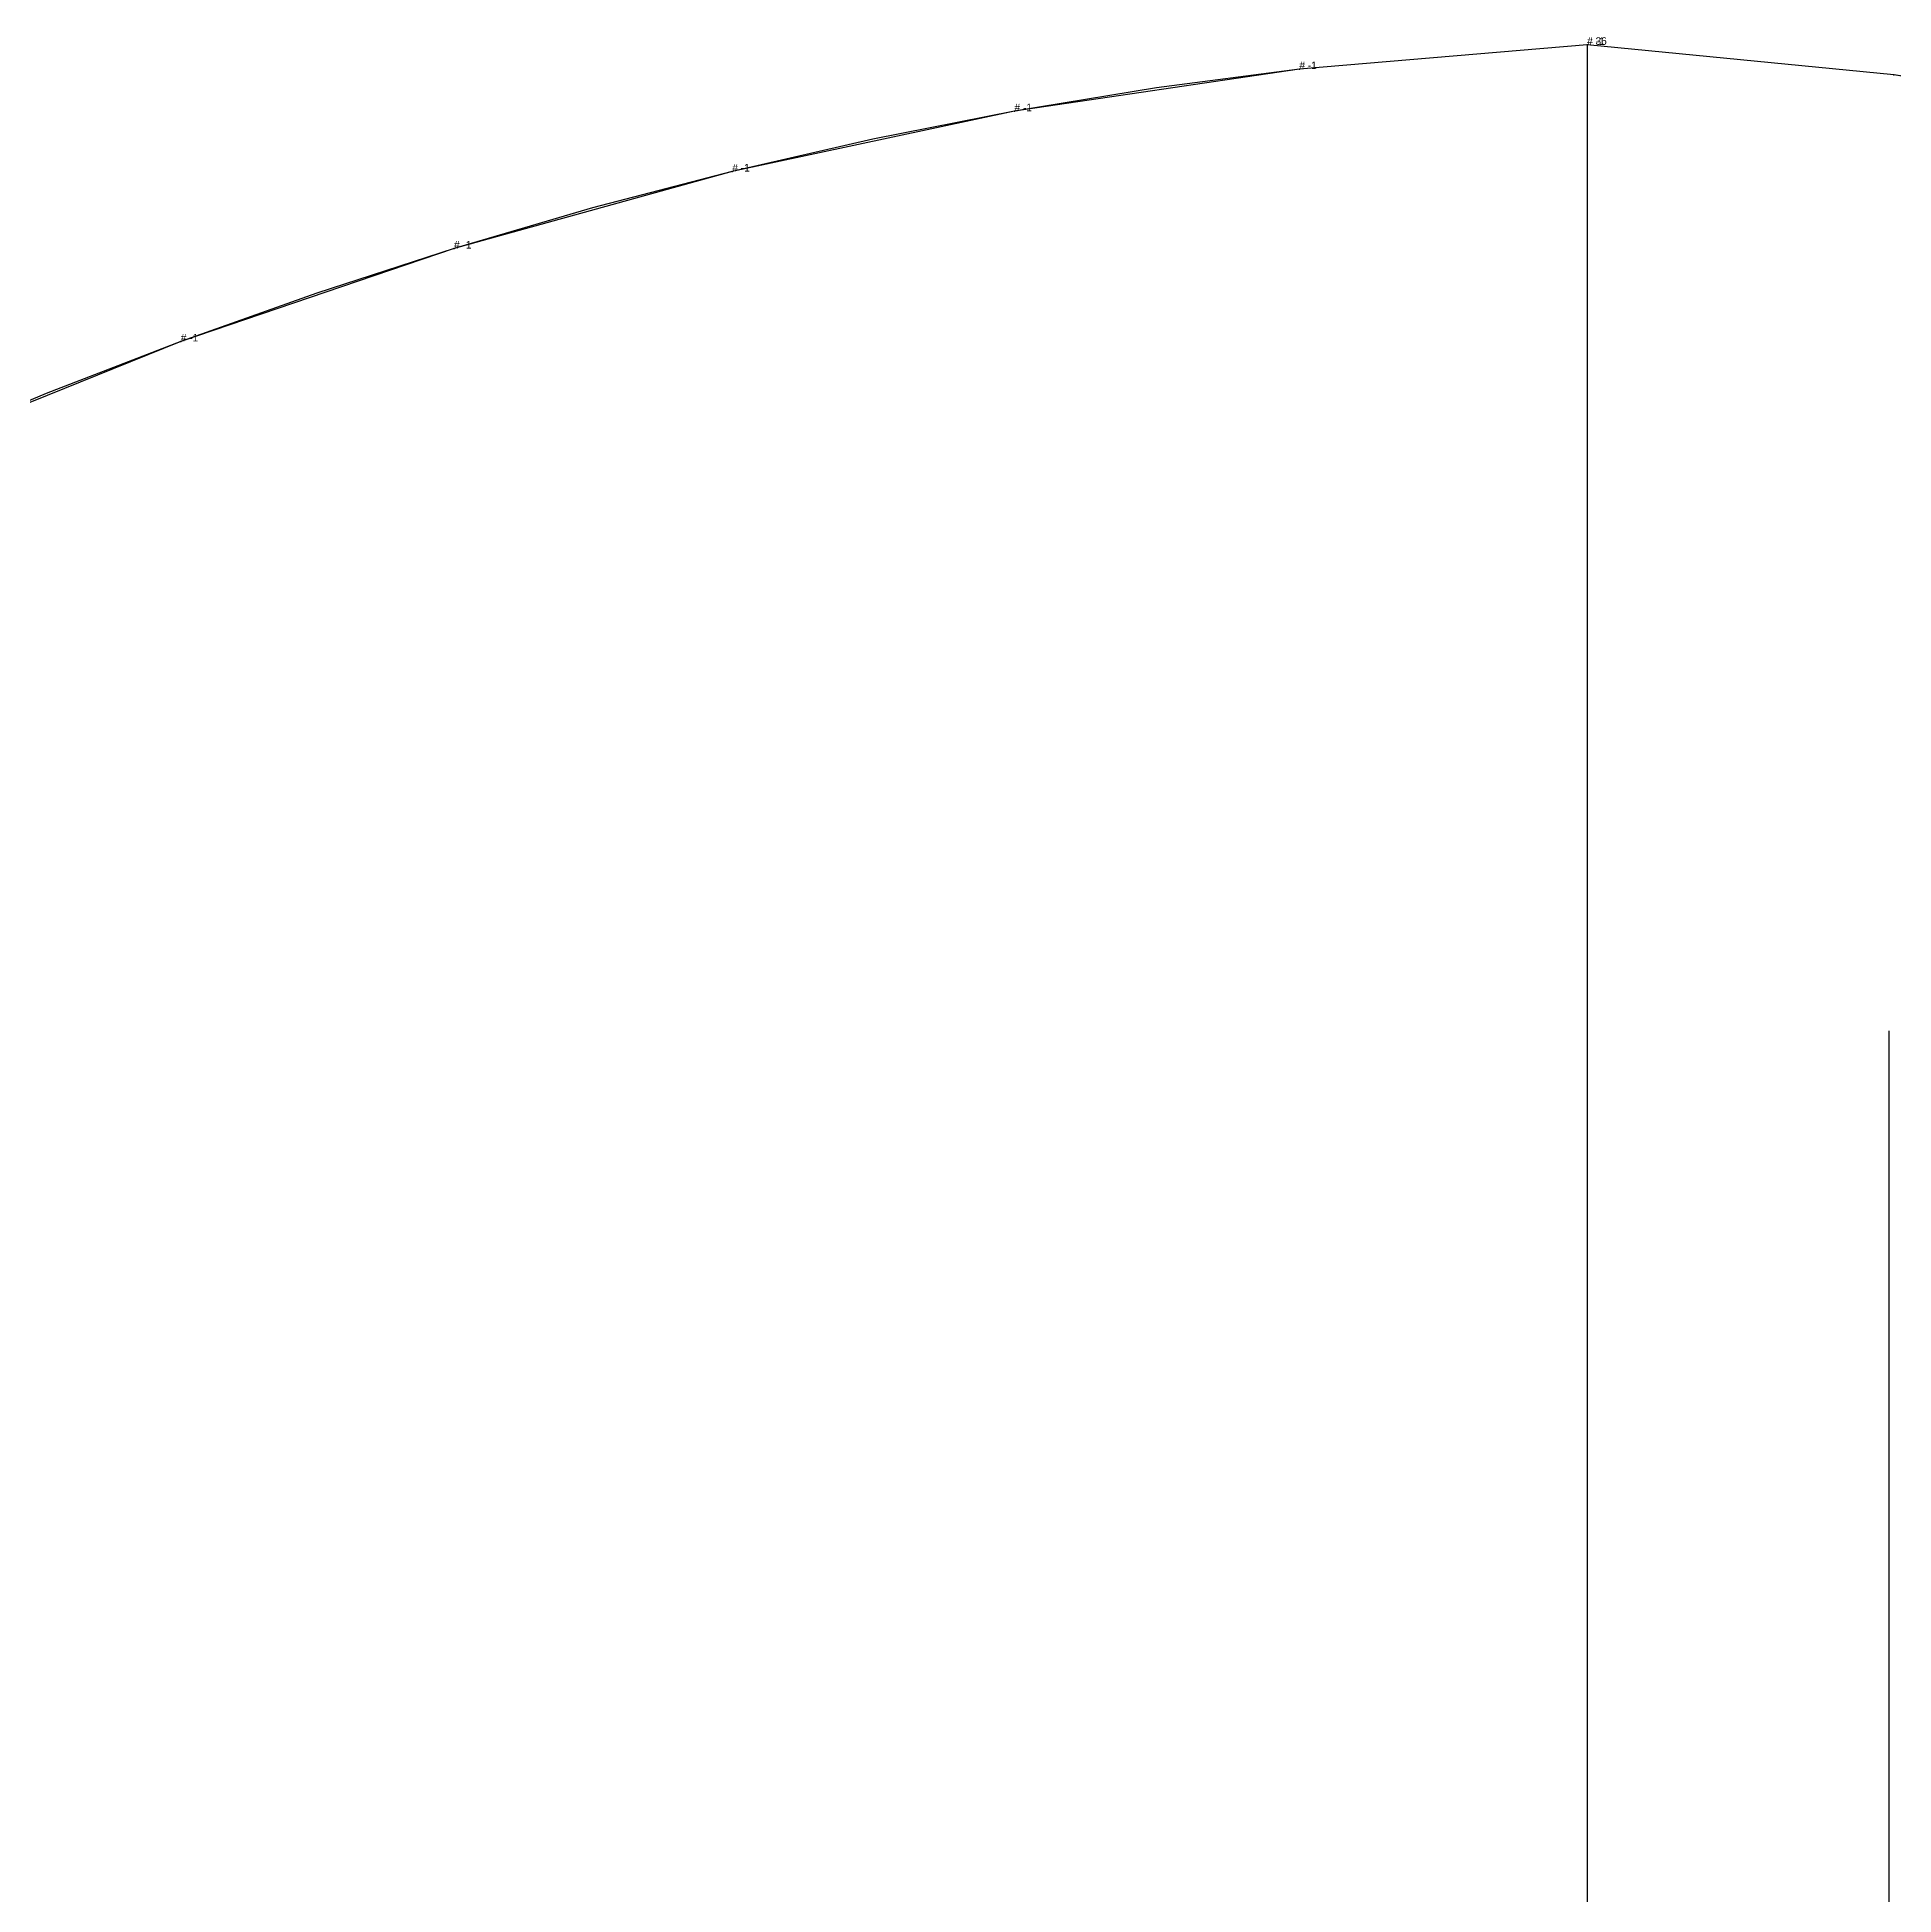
# Model space of a CAD drawing. Extents: x -890 to 8, y 0 to 1459.
# Drawn here: x -705.8 to -644.4, y 1397.2 to 1458.6 of the extents above; entities that cross this region are included whole.
import ezdxf

# ---------------------------------------------------------------- set-up
doc = ezdxf.new("R2010")
doc.units = 0

# ---------------------------------------------------------------- blocks, each defined once
blk = doc.blocks.new('7_M')
at = {"layer": '1'}
blk.add_lwpolyline([(-634.44458, 1455.643921), (-644.430054, 1457.347534), (-654.561768, 1458.337524), (-664.063721, 1457.534546), (-673.4729, 1456.143677), (-682.794189, 1454.154541), (-691.983704, 1451.609009), (-701.00708, 1448.541138), (-709.844971, 1444.977173), (-718.468018, 1440.908691), (-726.9104, 1436.479736), (-735.235596, 1431.840942), (-736.202393, 1431.276855), (-743.424072, 1426.967529), (-744.771729, 1426.135498), (-751.485596, 1421.876831), (-759.42511, 1416.590332), (-774.937805, 1405.511597)], dxfattribs=at)
at = {"layer": '14'}
blk.add_lwpolyline([(-634.44458, 1455.643921), (-644.430054, 1457.347534), (-654.561768, 1458.337524), (-664.063721, 1457.534546), (-673.4729, 1456.143677), (-682.794189, 1454.154541), (-691.983704, 1451.609009), (-701.00708, 1448.541138), (-709.844971, 1444.977173), (-718.468018, 1440.908691), (-726.9104, 1436.479736), (-735.235596, 1431.840942), (-736.202393, 1431.276855), (-743.424072, 1426.967529), (-744.771729, 1426.135498), (-751.485596, 1421.876831), (-759.42511, 1416.590332), (-774.937805, 1405.511597)], dxfattribs=at)
at = {"layer": '2'}
for p in [(-654.561768, 1458.337524), (-654.561768, 1458.337524), (-654.556885, 1458.336426)]:
    blk.add_point(p, dxfattribs=at)
at = {"layer": '3'}
for p in [(-664.063721, 1457.534546), (-664.063721, 1457.534546), (-644.430054, 1457.347534), (-644.430054, 1457.347534), (-673.4729, 1456.143677), (-673.4729, 1456.143677), (-682.794189, 1454.154541), (-682.794189, 1454.154541), (-691.983704, 1451.609009), (-691.983704, 1451.609009), (-701.00708, 1448.541138), (-701.00708, 1448.541138)]:
    blk.add_point(p, dxfattribs=at)
at = {"layer": '4'}
blk.add_point((-654.561768, 1458.337524, 7), dxfattribs=at)
blk.add_point((-654.561768, 1458.337524, 7), dxfattribs=at)
at = {"layer": '7'}
blk.add_line((-644.581299, 1245.774536), (-644.581299, 1425.774536), dxfattribs=at)
at = {"layer": '8'}
blk.add_lwpolyline([(-654.556885, 1458.336426), (-654.556885, 1220.04126)], dxfattribs=at)
at = {"layer": '84'}
blk.add_lwpolyline([(-639.421082, 1456.595459), (-644.430054, 1457.347534), (-654.561768, 1458.337524), (-664.063721, 1457.534546), (-668.779785, 1456.920898), (-673.4729, 1456.143677), (-678.148804, 1455.219604), (-682.794189, 1454.154541), (-687.407715, 1452.949707), (-691.983704, 1451.609009), (-696.516663, 1450.137817), (-701.00708, 1448.541138), (-705.451904, 1446.822876), (-709.844971, 1444.977173)], dxfattribs=at)
at = {"layer": '87'}
blk.add_lwpolyline([(-639.421082, 1456.595459), (-644.430054, 1457.347534), (-654.561768, 1458.337524), (-664.063721, 1457.534546), (-668.779785, 1456.920898), (-673.4729, 1456.143677), (-678.148804, 1455.219604), (-682.794189, 1454.154541), (-687.407715, 1452.949707), (-691.983704, 1451.609009), (-696.516663, 1450.137817), (-701.00708, 1448.541138), (-705.451904, 1446.822876), (-709.844971, 1444.977173)], dxfattribs=at)
at = {"layer": '1'}
for s, p in [('# 36', (-654.561768, 1458.337524)), ('# -1', (-664.063721, 1457.534546)), ('# -1', (-673.4729, 1456.143677)), ('# -1', (-682.794189, 1454.154541)), ('# -1', (-691.983704, 1451.609009)), ('# -1', (-701.00708, 1448.541138))]:
    blk.add_text(s, height=0.25, dxfattribs=at).set_placement(p)
at = {"layer": '14'}
for s, p in [('# 36', (-654.561768, 1458.337524)), ('# -1', (-664.063721, 1457.534546)), ('# -1', (-673.4729, 1456.143677)), ('# -1', (-682.794189, 1454.154541)), ('# -1', (-691.983704, 1451.609009)), ('# -1', (-701.00708, 1448.541138))]:
    blk.add_text(s, height=0.25, dxfattribs=at).set_placement(p)
at = {"layer": '8'}
blk.add_text('# -1', height=0.25, dxfattribs=at).set_placement((-654.556885, 1458.336426))

msp = doc.modelspace()

# ---------------------------------------------------------------- block references
at = {"layer": '1'}
msp.add_blockref('7_M', (0, 0), dxfattribs=at)

doc.saveas('drawing.dxf')
